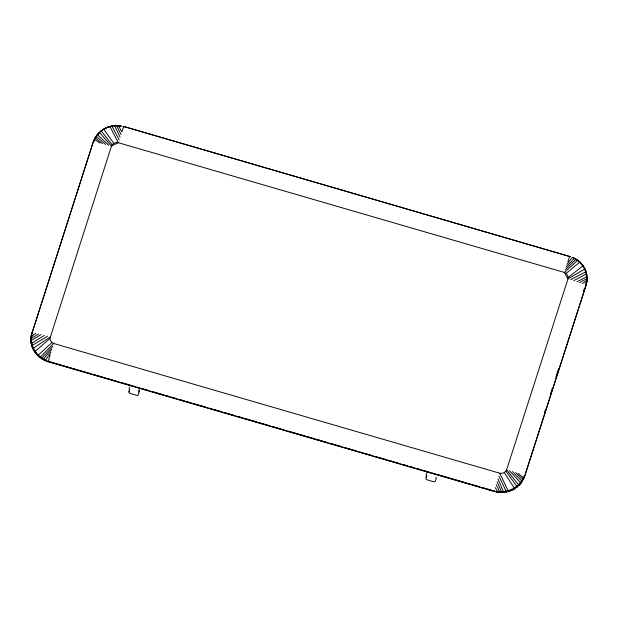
<?xml version="1.0" encoding="UTF-8"?>
<svg xmlns="http://www.w3.org/2000/svg" width="618" height="618" viewBox="0 0 618 618"><rect width="100%" height="100%" fill="white"/><g stroke="black" fill="none" stroke-linecap="round" stroke-linejoin="round"><path stroke-width="0.93" d="M51.039 352.005L45.74 359.869C35.28 355.829 28.76 343.384 32.453 332.6L31.943 332.669C30.552 337.598 30.112 343.508 33.032 347.949M30.908 338.525L30.923 340.464A24.396 23.051 2.2 0 0 38.046 355.698L41.939 358.973L48.189 361.754L494.253 491.503L499.066 492.415A24.396 23.051 2.2 0 0 514.547 488.908L521.082 483.083L524.674 476.262L586.057 285.338L587.077 279.807L586.165 272.314A24.396 23.051 2.2 0 0 577.691 260.417L572.855 257.652M31.943 332.669C30.993 336.632 30.027 341.244 32.005 345.022M48.189 361.754L47.625 361.314M120.881 126.126C109.71 123.994 97.265 130.622 93.828 141.669L93.318 141.738L32.02 333.071L93.318 141.738L95.906 136.331L99.181 132.376A24.396 23.02 2 0 1 114.678 125.578L118.679 125.562M568.869 256.246L123.16 126.335M586.057 285.338L585.655 284.512L585.964 285.423L586.876 281.808M499.329 492.167L503.338 492.191A24.396 23.082 2.4 0 0 518.834 485.369L524.049 477.969L586.065 285.068L585.57 284.705C589.271 273.921 582.743 261.476 572.283 257.428L567.023 264.257M139.544 387.88L138.362 394.663A1.143 1.074 2.2 0 1 137.003 395.389A64.89 61.321 2.2 0 1 129.718 393.272A1.143 1.074 2.2 0 1 129.023 391.943L129.44 387.053M586.636 282.936L587.1 279.205L586.729 274.624M426.459 472.917L426.003 478.324A1.143 1.074 2.2 0 0 426.698 479.653A64.89 61.321 2.2 0 0 433.983 481.77A1.143 1.074 2.2 0 0 435.342 481.043L436.169 478.463A1.56 1.475 2.2 0 0 435.852 477.057M586.938 281.182L587.077 279.807M49.919 338.463L111.464 146.103C112.53 143.484 115.574 142.125 118.285 142.688L564.35 272.438C566.899 273.38 568.668 276.184 567.988 278.896L506.613 469.819C505.547 472.446 502.504 473.797 499.792 473.233L53.735 343.492L51.974 342.526L50.406 340.533L49.919 338.463L35.195 351.325M31.116 336.462L31.371 334.801M94.469 140.108L94.701 138.648L93.31 142.009M523.577 477.969L522.102 481.399M494.423 490.545L494.253 491.503L494.585 491.155M95.342 138.355L97.057 134.732M522.998 478.88L522.272 481.391L520.951 482.998M93.395 142.148L94.886 138.061M48.358 360.796L50.174 354.84M129.023 391.943L129.579 390.221M426.281 477.467L426.829 475.744M544.667 412.013L545.547 409.263M550.267 394.585L552.33 388.166M555.868 377.158L558.525 368.9M583.593 290.931L584.473 288.181M96.423 136.586L99.181 132.376M123.6 126.76L121.823 131.951L118.517 125.833M567.88 261.692L569.665 256.509L570.383 256.424M495.312 487.602L497.142 491.171C508.32 493.311 520.758 486.683 524.195 475.628M521.708 481.507L521.082 483.083L518.826 485.354M523.122 479.676L524.582 476.347M95.102 137.876L95.906 136.331M95.041 138.061L99.05 132.77M518.942 485.501L520.371 483.245M517.111 487.115L518.185 485.709M43.608 358.857L51.935 349.139M42.001 357.922L52.831 346.312M566.134 266.937L574.423 258.44M40.471 356.864L53.735 343.492M514.547 488.908L516.911 486.652A23.716 22.41 2.2 0 1 514.323 488.49M565.246 269.649L576.03 259.382M38.355 355.064L51.974 342.526M577.552 260.441L564.35 272.438L567.988 278.896L584.613 269.139M566.103 273.403L579.676 262.241M31.588 336.524L35.612 333.287M568.158 277.459L582.828 265.972M100.873 131.155L103.445 129.363A24.396 23.051 2.2 0 1 110.043 126.582M582.426 283.562L586.436 280.781M33.411 348.166L50.089 337.026M31.812 343.206L44.272 335.412M31.441 338.347L38.501 333.959M32.352 345.369L47.393 336.262M31.456 340.333L41.051 334.585M573.798 280.657L586.212 274.098M570.684 279.691L585.671 271.935M579.553 282.557L586.582 278.95M577.011 281.7L586.567 276.972M114.67 125.547L112.082 126.134A24.396 23.051 2.2 0 0 110.715 126.412M496.648 492.075L498.711 491.959L496.285 491.573M503.338 492.191L505.903 492.137M119.645 125.863L121.074 125.879M119.73 125.972L121.337 126.196M496.934 491.858L499.066 492.415M123.121 126.597L123.731 126.767M43.669 359.954L46.582 360.765M494.848 491.395L48.204 361.484M123.747 126.497L570.406 256.702M50.197 361.893L61.306 365.122M63.16 365.663L76.114 369.433M77.968 369.973L82.596 371.318M84.45 371.858L90.923 373.743M92.777 374.276L105.732 378.046M107.586 378.587L118.695 381.816M122.395 382.89L133.503 386.126M137.204 387.2L139.977 388.011M141.831 388.544L148.312 390.429M152.013 391.511L154.786 392.314M156.64 392.855L163.121 394.74M164.967 395.281L169.602 396.625M171.449 397.165L176.076 398.51M179.776 399.583L184.411 400.928M186.257 401.468L190.885 402.812M194.593 403.894L205.694 407.123M209.402 408.197L212.175 409.008M214.029 409.549L220.502 411.433M224.21 412.507L226.984 413.318M228.838 413.851L233.465 415.203M239.019 416.818L241.792 417.621M243.646 418.162L256.601 421.932M258.455 422.465L269.564 425.702M273.264 426.775L284.373 430.004M288.073 431.086L299.182 434.315M301.028 434.856L305.655 436.2M307.509 436.741L313.99 438.625M315.837 439.159L326.945 442.388M330.645 443.469L341.754 446.698M345.454 447.772L356.563 451.009M360.263 452.082L363.044 452.894M364.89 453.427L371.372 455.311M375.072 456.393L377.853 457.196M379.699 457.737L386.18 459.622M388.034 460.163L392.662 461.507M394.508 462.048L399.143 463.392M402.843 464.466L407.471 465.81M409.325 466.351L413.952 467.695M417.652 468.776L420.425 469.58M422.279 470.12L428.761 472.005M432.461 473.079L435.234 473.89M437.088 474.431L450.043 478.201M451.897 478.734L464.852 482.503M466.706 483.044L479.661 486.814M481.515 487.355L492.623 490.584M48.351 361.352L45.871 360.958L38.046 355.698M41.939 358.973L44.341 359.792A23.716 22.41 2.2 0 1 42.58 358.834M572.932 257.598L576.239 259.143L579.962 262.04A24.396 23.051 2.2 0 1 587.085 277.273M94.678 139.467L99.884 143.036M577.691 260.417L579.962 262.04M95.419 137.953L102.426 143.654M518.178 473.481L523.346 477.838M96.369 136.362L105.655 144.488M97.551 134.732L108.776 145.338M515.636 472.623L522.604 479.344M512.422 471.588L521.654 480.935M509.302 470.622L520.472 482.573M99.537 132.538L111.464 146.103L118.285 142.688L109.965 126.636M506.613 469.819L518.487 484.759M101.252 131.031L112.167 144.828M505.91 471.094L516.772 486.273M103.778 129.278L113.789 143.361M504.288 472.561L514.246 488.027M111.928 126.188L119.181 139.9M586.073 282.681L586.536 283.585M116.632 125.755L120.958 134.515M498.896 476.061L506.096 491.117M496.231 484.582L499.506 491.472M499.792 473.233L508.058 490.661M114.747 125.825L120.07 137.196M497.104 481.754L501.391 491.542M498 478.888L503.276 491.48M31.448 334.686L31.897 336.037M587.085 277.768L587.1 279.205M510.159 490.53A23.716 22.41 2.2 0 1 507.672 491.31M38.702 355.922A23.716 22.41 2.2 0 1 37.744 354.979M36.199 353.195A23.716 22.41 2.2 0 1 35.218 351.835M40.294 357.853A24.396 23.051 2.2 0 1 31.819 345.956M138.872 390.676A1.56 1.475 2.2 0 1 139.189 392.082"/></g></svg>
